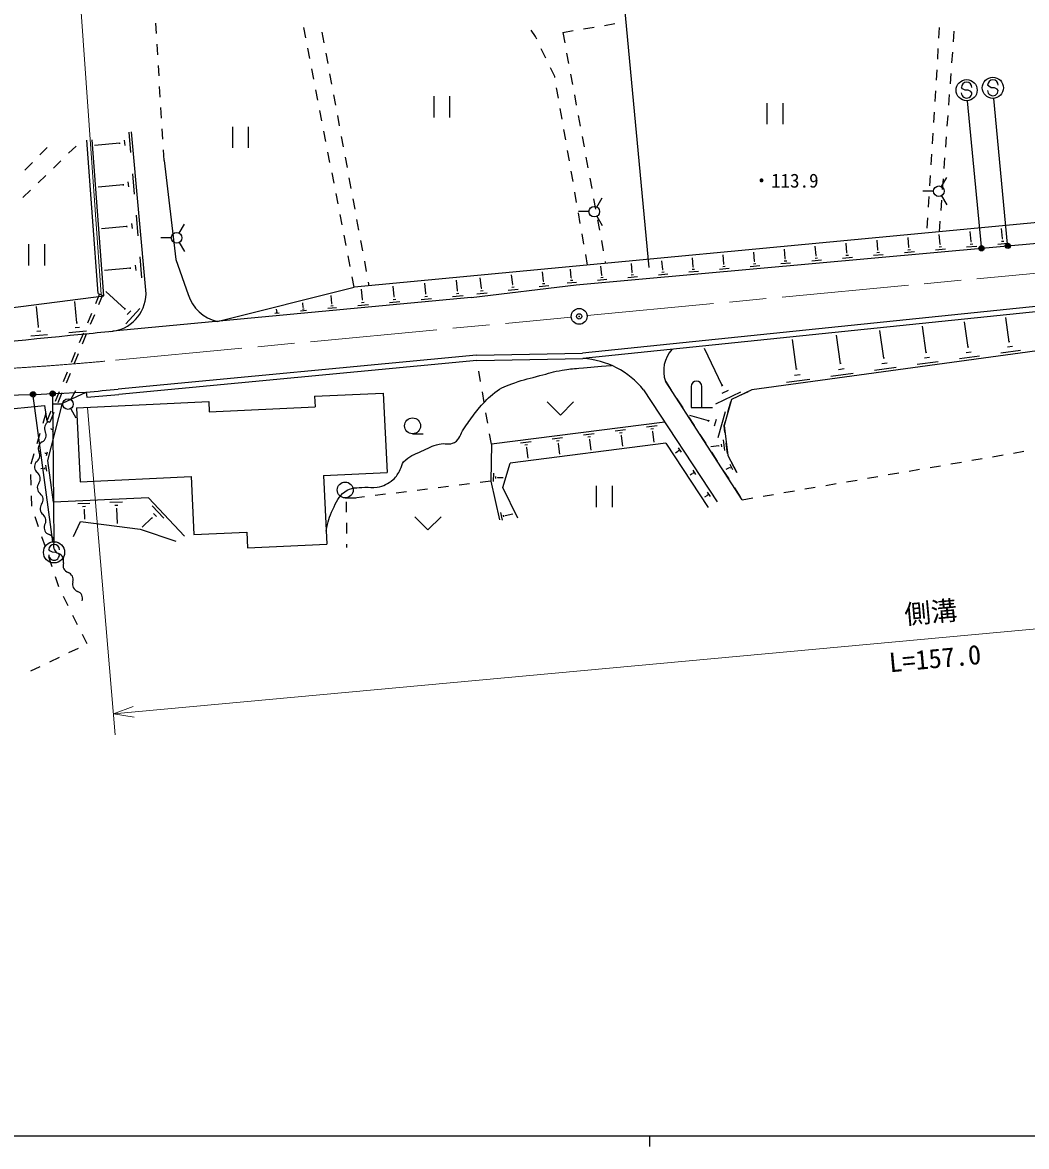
# Model space of a CAD drawing. Units: millimetres, scale not verified. Extents: x 40000 to 680000, y 20000 to 380000.
# Drawn here: x 108771 to 203620, y 204000 to 310191 of the extents above; entities that cross this region are included whole.
import ezdxf
from ezdxf.enums import TextEntityAlignment as Align

# ---------------------------------------------------------------- set-up
doc = ezdxf.new("R2010")
doc.units = ezdxf.units.MM
doc.header["$LTSCALE"] = 1000
doc.header["$PDMODE"] = 32
doc.header["$PDSIZE"] = 500
doc.linetypes.add('CHAIN', pattern=[18.5, 12, -1.5, 3.5, -1.5])
for name, color, linetype, lineweight in [('M-BGD', 7, 'Continuous', 25), ('M-BMK', 2, 'CHAIN', 13), ('M-BMK-SRVR', 3, 'Continuous', 25), ('M-STR-HTXT', 7, 'Continuous', 13), ('M-STR-STRC', 7, 'Continuous', 25), ('M-TTL-BAND', 7, 'Continuous', 25)]:
    doc.layers.add(name, color=color, linetype=linetype, lineweight=lineweight)
doc.styles.add('@ＭＳ ゴシック', font='')
doc.styles.add('ＭＳ ゴシック', font='')
doc.styles.get('@ＭＳ ゴシック').set_extended_font_data('@MS Gothic')
doc.styles.get('ＭＳ ゴシック').set_extended_font_data('MS Gothic')

msp = doc.modelspace()

# ---------------------------------------------------------------- linework, layer by layer
at = {"layer": 'M-BGD'}
for p, q in [((121427, 309137), (121367, 310135)), ((163753, 309918), (164739, 310085)), ((135529, 308748), (135338, 309730)), ((137058, 309264), (137241, 308281)), ((157224, 308874), (156814, 309460)), ((159809, 309254), (160795, 309420)), ((159809, 309254), (159991, 308271)), ((161781, 309586), (162767, 309752)), ((195382, 309717), (195320, 308719)), ((196717, 308371), (196790, 309368)), ((121548, 307141), (121488, 308139)), ((157348, 308617), (157224, 308874)), ((135911, 306785), (135720, 307767)), ((137423, 307298), (137605, 306315)), ((158216, 306816), (157782, 307717)), ((160174, 307288), (160356, 306304)), ((195258, 307721), (195197, 306723)), ((196571, 306376), (196644, 307374)), ((121669, 305144), (121609, 306142)), ((159046, 305094), (158650, 305915)), ((136293, 304822), (136102, 305803)), ((137788, 305331), (137970, 304348)), ((159062, 305007), (159046, 305094)), ((160539, 305321), (160721, 304338)), ((195135, 305725), (195073, 304727)), ((196426, 304381), (196499, 305379)), ((121790, 303148), (121730, 304146)), ((136675, 302859), (136484, 303840)), ((159405, 303037), (159233, 304022)), ((195011, 303729), (194950, 302730)), ((138152, 303365), (138334, 302382)), ((147618, 303218), (147618, 301218)), ((149118, 303218), (149118, 301218)), ((160904, 303355), (161086, 302372)), ((196280, 302387), (196353, 303384)), ((121911, 301152), (121851, 302150)), ((137056, 300895), (136866, 301877)), ((159748, 301066), (159576, 302051)), ((179095, 302579), (179095, 300579)), ((180595, 302579), (180595, 300579)), ((194888, 301732), (194826, 300734)), ((138517, 301398), (138699, 300415)), ((161269, 301388), (161451, 300405)), ((196134, 300392), (196207, 301389)), ((119006, 297897), (118835, 299824)), ((120443, 284543), (119084, 299846)), ((122032, 299155), (121972, 300153)), ((128604, 300342), (128604, 298342)), ((130104, 300342), (130104, 298342)), ((137438, 298932), (137247, 299914)), ((160091, 299096), (159920, 300081)), ((194764, 299736), (194703, 298738)), ((113126, 297830), (113842, 298520)), ((115931, 284595), (114841, 299080)), ((116448, 284381), (115339, 299117)), ((117957, 298775), (115578, 298563)), ((117962, 298715), (117952, 298835)), ((118460, 298577), (118417, 299058)), ((138881, 299432), (139064, 298449)), ((161634, 299422), (161817, 298439)), ((195988, 298397), (196061, 299395)), ((110413, 297674), (111116, 298384)), ((122153, 297159), (122093, 298157)), ((137820, 296969), (137629, 297951)), ((139246, 297465), (139428, 296482)), ((160435, 297126), (160263, 298111)), ((161999, 297456), (162182, 296472)), ((194641, 297740), (194579, 296742)), ((195842, 296403), (195915, 297400)), ((109005, 296253), (109709, 296964)), ((111686, 296442), (112406, 297136)), ((122153, 297159), (123273, 287803)), ((260390, 296564), (140112, 285190)), ((110246, 295054), (110966, 295748)), ((119355, 293972), (119184, 295898)), ((138202, 295006), (138011, 295987)), ((139610, 295499), (139793, 294516)), ((160778, 295155), (160606, 296140)), ((162364, 295489), (162547, 294506)), ((194518, 295744), (194456, 294746)), ((195589, 294681), (196089, 295547)), ((195696, 294408), (195769, 295405)), ((108806, 293666), (109526, 294360)), ((118306, 294849), (115927, 294638)), ((118311, 294789), (118300, 294910)), ((118809, 294651), (118766, 295133)), ((161121, 293185), (160950, 294170)), ((194839, 294248), (193839, 294248)), ((138584, 293043), (138393, 294024)), ((139975, 293532), (140157, 292549)), ((161077, 285415), (257189, 294068)), ((162729, 293523), (162912, 292540)), ((163036, 292753), (163536, 293619)), ((194394, 293748), (194332, 292750)), ((195550, 292413), (195623, 293411)), ((195589, 293815), (196089, 292949)), ((138966, 291079), (138775, 292061)), ((162286, 292320), (161286, 292320)), ((161465, 291215), (161293, 292200)), ((118647, 290862), (118636, 290984)), ((119151, 290722), (119108, 291210)), ((119705, 290033), (119531, 291986)), ((123582, 290281), (124082, 291147)), ((140340, 291566), (140522, 290583)), ((163036, 291887), (163536, 291021)), ((163094, 291556), (163277, 290573)), ((194271, 291751), (194209, 290753)), ((195405, 290419), (195478, 291416)), ((118641, 290923), (116223, 290708)), ((139348, 289116), (139157, 290098)), ((161808, 289244), (161636, 290229)), ((195453, 289238), (195369, 290164)), ((198396, 289507), (198312, 290443)), ((201347, 289776), (201262, 290722)), ((109350, 289237), (109350, 287237)), ((110850, 289237), (110850, 287237)), ((122832, 289848), (121832, 289848)), ((123582, 289415), (124082, 288549)), ((140704, 289599), (140887, 288616)), ((257683, 288846), (161689, 278943)), ((163459, 289590), (163642, 288607)), ((183743, 288171), (183663, 289057)), ((186660, 288437), (186580, 289333)), ((189585, 288703), (189503, 289610)), ((192515, 288971), (192433, 289887)), ((192486, 288968), (192545, 288973)), ((195355, 288991), (195592, 289012)), ((195423, 289236), (195482, 289241)), ((197962, 288987), (198917, 289072)), ((198299, 289257), (198537, 289279)), ((198367, 289504), (198426, 289509)), ((200910, 289252), (201871, 289338)), ((201248, 289525), (201489, 289546)), ((201317, 289773), (201377, 289778)), ((120057, 286067), (119881, 288047)), ((123273, 287803), (124432, 284485)), ((139730, 287153), (139539, 288135)), ((257741, 288350), (161719, 278444)), ((162151, 287274), (161980, 288259)), ((172138, 287113), (172062, 287960)), ((175030, 287376), (174953, 288233)), ((177928, 287641), (177850, 288507)), ((180832, 287905), (180753, 288782)), ((180803, 287903), (180861, 287908)), ((183649, 287930), (183879, 287951)), ((183714, 288168), (183772, 288173)), ((186238, 287931), (187166, 288015)), ((186565, 288194), (186797, 288215)), ((186631, 288434), (186689, 288439)), ((189159, 288194), (190094, 288278)), ((189489, 288459), (189722, 288480)), ((189555, 288701), (189614, 288706)), ((192087, 288458), (193028, 288542)), ((192419, 288725), (192654, 288746)), ((195021, 288722), (195969, 288807)), ((118979, 286969), (116520, 286751)), ((118984, 286908), (118973, 287031)), ((119496, 286766), (119452, 287261)), ((141069, 287633), (141251, 286650)), ((160618, 286069), (160543, 286897)), ((163496, 286328), (163422, 287156)), ((163824, 287624), (163859, 287436)), ((166375, 286587), (166300, 287415)), ((169253, 286850), (169178, 287687)), ((169226, 286847), (169281, 286852)), ((172046, 286879), (172270, 286899)), ((172110, 287110), (172166, 287115)), ((174619, 286885), (175521, 286966)), ((174937, 287141), (175163, 287161)), ((175001, 287374), (175058, 287379)), ((177514, 287146), (178423, 287227)), ((177834, 287403), (178062, 287424)), ((177899, 287638), (177956, 287643)), ((180416, 287407), (181331, 287489)), ((180738, 287666), (180967, 287687)), ((183324, 287669), (184245, 287752)), ((140112, 285190), (139921, 286171)), ((141433, 285666), (141497, 285321)), ((149858, 284856), (149764, 285851)), ((152129, 285094), (152013, 286064)), ((155078, 285429), (154969, 286344)), ((157991, 285759), (157888, 286620)), ((157963, 285756), (158020, 285763)), ((160216, 285588), (161099, 285668)), ((160527, 285839), (160748, 285858)), ((160590, 286067), (160645, 286072)), ((163095, 285847), (163977, 285927)), ((163406, 286098), (163626, 286118)), ((163469, 286326), (163524, 286331)), ((165973, 286106), (166856, 286186)), ((166284, 286357), (166505, 286377)), ((166347, 286585), (166403, 286590)), ((168849, 286365), (169738, 286445)), ((169162, 286618), (169385, 286638)), ((171731, 286625), (172626, 286705)), ((252213, 285669), (177664, 275477)), ((115931, 284595), (116448, 284381)), ((118464, 283115), (116642, 284780)), ((127169, 281957), (140112, 285190)), ((140898, 284008), (140804, 285004)), ((143885, 284291), (143790, 285286)), ((146871, 284573), (146777, 285569)), ((149757, 284595), (150006, 284619)), ((149827, 284853), (149889, 284859)), ((151145, 284224), (161077, 285415)), ((151695, 284542), (152681, 284660)), ((152035, 284833), (152282, 284862)), ((152098, 285090), (152160, 285098)), ((154661, 284897), (155610, 285011)), ((154988, 285177), (155225, 285206)), ((155049, 285425), (155108, 285432)), ((157590, 285248), (158502, 285358)), ((157904, 285517), (158132, 285545)), ((101868, 282494), (116448, 284381)), ((113910, 281806), (113727, 283834)), ((116051, 284546), (115668, 283622)), ((116328, 284431), (115945, 283507)), ((151145, 284224), (117296, 281023)), ((135290, 283277), (135249, 283720)), ((137991, 283632), (137919, 284387)), ((137966, 283630), (138016, 283635)), ((140447, 283464), (141443, 283558)), ((140797, 283748), (141046, 283771)), ((140867, 284006), (140929, 284011)), ((143434, 283746), (144429, 283840)), ((143784, 284030), (144033, 284054)), ((143853, 284288), (143916, 284294)), ((146421, 284029), (147416, 284123)), ((146770, 284313), (147019, 284336)), ((146840, 284570), (146902, 284576)), ((149407, 284311), (150403, 284405)), ((110278, 281443), (110104, 283365)), ((115286, 282698), (114903, 281774)), ((115563, 282583), (115180, 281659)), ((118422, 283069), (118506, 283161)), ((118527, 281711), (119868, 283178)), ((118663, 282596), (118999, 282963)), ((132600, 282722), (133013, 282761)), ((132745, 282840), (132849, 282849)), ((132787, 282948), (132773, 283102)), ((132774, 282947), (132800, 282949)), ((135020, 282950), (135617, 283007)), ((135230, 283121), (135379, 283135)), ((135272, 283275), (135309, 283279)), ((137631, 283197), (138426, 283272)), ((137910, 283424), (138109, 283443)), ((110228, 281438), (110328, 281447)), ((113740, 281372), (114155, 281409)), ((113858, 281801), (113962, 281811)), ((194151, 278993), (193808, 281503)), ((198102, 279500), (197772, 281912)), ((201989, 279999), (201672, 282314)), ((109554, 280574), (111147, 280718)), ((110115, 281027), (110513, 281063)), ((113154, 280900), (114816, 281050)), ((114521, 280850), (114138, 279926)), ((114798, 280735), (114415, 279811)), ((186050, 277953), (185679, 280664)), ((190134, 278477), (189777, 281087)), ((174868, 275880), (173211, 279392)), ((181897, 277420), (181513, 280235)), ((198162, 279508), (198042, 279492)), ((202284, 279567), (201820, 279504)), ((202047, 280007), (201931, 279991)), ((113756, 279002), (113373, 278078)), ((114033, 278887), (113650, 277963)), ((151663, 278749), (117814, 275548)), ((151691, 278249), (117861, 275050)), ((151663, 278749), (161689, 278943)), ((151691, 278249), (161719, 278444)), ((151711, 278239), (151710, 278249)), ((190198, 278486), (190070, 278469)), ((194466, 278531), (193971, 278464)), ((194213, 279001), (194089, 278985)), ((199192, 278673), (197275, 278411)), ((198407, 279054), (197928, 278988)), ((203042, 279199), (201189, 278946)), ((152049, 276268), (151880, 277254)), ((181966, 277429), (181829, 277411)), ((186386, 277461), (185858, 277388)), ((186116, 277962), (185984, 277944)), ((191298, 277593), (189250, 277314)), ((190460, 278000), (189948, 277930)), ((195277, 278138), (193296, 277867)), ((112991, 277154), (112608, 276230)), ((113268, 277039), (112885, 276115)), ((176768, 265102), (169506, 276299)), ((169506, 276299), (170050, 275460)), ((183138, 276478), (180955, 276179)), ((182245, 276912), (181699, 276837)), ((187251, 277040), (185137, 276751)), ((112226, 275306), (111843, 274382)), ((112503, 275191), (112120, 274267)), ((112567, 274219), (114798, 275278)), ((113324, 274572), (113824, 275438)), ((114798, 275278), (114840, 274779)), ((136357, 274873), (142850, 275183)), ((142850, 275183), (143208, 267692)), ((152387, 274297), (152218, 275282)), ((167443, 275482), (174382, 264918)), ((171943, 275810), (171943, 273810)), ((172943, 273810), (172943, 275810)), ((176608, 275256), (174243, 274140)), ((174942, 275915), (174794, 275846)), ((175442, 275429), (174851, 275150)), ((177664, 275477), (175766, 274582)), ((176451, 274905), (177355, 275331)), ((106203, 273543), (110863, 274002)), ((111624, 261125), (109792, 274910)), ((110863, 274002), (111078, 272534)), ((111173, 268798), (112567, 274219)), ((112574, 274139), (111574, 274139)), ((111621, 274983), (111747, 261134)), ((113883, 273799), (126369, 274396)), ((126369, 274396), (126417, 273397)), ((136357, 274873), (136405, 273874)), ((158340, 274343), (159590, 273093)), ((160840, 274343), (159590, 273093)), ((170594, 274621), (171138, 273782)), ((175766, 274582), (175051, 272113)), ((175420, 273388), (175698, 274348)), ((110971, 273268), (110687, 272309)), ((111461, 273458), (111078, 272534)), ((111738, 273343), (111355, 272419)), ((113324, 273706), (113824, 272840)), ((113883, 273799), (114217, 266807)), ((126417, 273397), (136405, 273874)), ((152725, 272326), (152556, 273311)), ((171682, 272943), (172226, 272104)), ((173584, 272545), (171800, 273062)), ((171943, 273810), (173943, 273810)), ((175168, 273417), (174456, 270961)), ((111078, 272534), (111355, 272419)), ((111626, 271565), (111716, 271913)), ((169445, 272434), (153063, 270354)), ((168726, 272090), (167734, 271964)), ((173607, 272622), (173562, 272468)), ((174287, 272674), (174109, 272060)), ((175051, 272113), (175142, 272427)), ((175051, 272113), (175408, 269287)), ((175135, 271446), (175051, 272113)), ((110403, 271351), (110119, 270392)), ((111497, 271784), (111458, 271794)), ((111494, 271773), (111500, 271795)), ((111573, 271718), (111595, 271805)), ((145623, 271339), (146623, 271339)), ((153063, 270354), (152894, 271340)), ((159797, 270957), (158805, 270831)), ((162774, 271335), (161781, 271209)), ((162433, 271040), (162185, 271008)), ((165750, 271713), (164758, 271587)), ((165409, 271417), (165161, 271386)), ((165348, 271157), (165286, 271150)), ((165317, 271154), (165443, 270161)), ((168385, 271795), (168137, 271764)), ((168324, 271535), (168262, 271527)), ((168293, 271531), (168419, 270539)), ((172771, 271265), (173315, 270426)), ((153063, 270354), (153000, 266856)), ((169563, 270432), (154832, 268563)), ((156821, 270579), (155829, 270453)), ((156481, 270284), (156233, 270253)), ((156419, 270024), (156357, 270016)), ((156388, 270020), (156514, 269028)), ((159457, 270662), (159209, 270630)), ((159395, 270402), (159333, 270394)), ((159364, 270398), (159490, 269406)), ((162371, 270780), (162309, 270772)), ((162340, 270776), (162466, 269784)), ((169563, 270432), (173546, 264369)), ((170811, 269672), (170742, 269776)), ((171018, 269583), (170744, 270001)), ((174539, 270200), (173791, 270105)), ((174535, 270230), (174543, 270169)), ((174770, 270354), (174802, 270107)), ((174970, 270756), (175096, 269768)), ((175386, 269462), (175261, 270454)), ((109836, 269433), (109552, 268474)), ((110916, 269502), (110892, 269508)), ((110913, 269492), (110919, 269513)), ((110989, 269438), (111011, 269523)), ((111041, 269290), (111128, 269627)), ((111713, 264886), (111173, 268798)), ((170672, 269655), (170463, 269518)), ((170681, 269642), (170664, 269668)), ((173859, 269587), (174403, 268748)), ((175408, 269287), (176267, 267678)), ((198450, 268830), (199435, 269000)), ((200421, 269169), (201406, 269339)), ((202392, 269508), (203377, 269678)), ((110738, 268041), (110503, 268008)), ((110741, 268023), (110736, 268058)), ((110889, 267990), (110869, 268130)), ((111058, 267798), (110981, 268361)), ((137215, 267406), (143208, 267692)), ((154136, 266259), (154832, 268563)), ((172184, 267582), (172115, 267687)), ((172391, 267494), (172117, 267912)), ((174947, 267909), (175491, 267070)), ((175477, 268089), (175211, 267958)), ((175469, 268104), (175485, 268073)), ((175570, 268212), (175631, 268088)), ((175602, 268459), (175847, 267964)), ((176267, 267678), (175796, 268560)), ((190565, 267475), (191551, 267644)), ((192536, 267813), (193522, 267983)), ((194507, 268152), (195493, 268322)), ((196478, 268491), (197464, 268661)), ((109543, 267479), (109571, 266479)), ((114217, 266807), (124705, 267308)), ((124705, 267308), (124968, 261814)), ((137215, 267406), (137525, 260913)), ((151015, 266608), (150023, 266484)), ((153000, 266856), (152007, 266732)), ((153000, 266856), (153824, 263219)), ((153263, 267601), (153249, 266840)), ((153448, 267312), (153445, 267122)), ((153637, 267237), (153636, 267190)), ((153637, 267214), (154170, 267204)), ((172045, 267566), (171836, 267428)), ((172053, 267553), (172036, 267579)), ((184652, 266458), (185638, 266627)), ((186623, 266797), (187609, 266966)), ((188594, 267136), (189580, 267305)), ((109599, 265480), (109627, 264491)), ((143077, 265615), (142085, 265491)), ((145061, 265863), (144069, 265739)), ((147046, 266111), (146054, 265987)), ((149031, 266360), (148038, 266236)), ((155557, 263361), (154136, 266259)), ((162980, 266402), (162980, 264402)), ((164480, 266402), (164480, 264402)), ((173426, 265463), (173409, 265489)), ((173556, 265493), (173488, 265597)), ((173764, 265405), (173489, 265822)), ((176035, 266231), (176580, 265392)), ((178739, 265441), (179724, 265610)), ((180710, 265780), (181695, 265949)), ((182681, 266119), (183667, 266288)), ((109627, 264491), (109630, 264481)), ((120661, 265273), (111713, 264886)), ((114014, 264735), (115147, 264784)), ((114451, 264471), (114734, 264483)), ((117013, 264865), (118224, 264917)), ((117480, 264582), (117783, 264595)), ((124078, 261663), (120661, 265273)), ((121024, 264525), (122138, 263349)), ((139260, 265276), (140260, 265276)), ((139343, 264913), (139354, 263914)), ((141092, 265367), (140100, 265243)), ((173418, 265476), (173209, 265339)), ((176768, 265102), (177753, 265271)), ((109948, 263532), (110265, 262584)), ((114569, 264192), (114640, 264195)), ((114605, 264194), (114645, 263257)), ((117607, 264284), (117682, 264287)), ((117645, 264286), (117706, 262865)), ((120993, 263380), (120072, 262508)), ((120958, 263417), (121028, 263343)), ((121148, 263805), (121426, 263511)), ((145828, 263495), (147078, 262245)), ((148328, 263495), (147078, 262245)), ((153927, 263895), (154094, 263158)), ((154174, 263660), (154216, 263476)), ((154374, 263633), (154384, 263587)), ((154379, 263610), (155086, 263770)), ((113585, 261615), (114259, 263059)), ((114259, 263059), (119891, 262337)), ((119891, 262337), (123260, 261181)), ((139366, 262914), (139377, 261914)), ((110583, 261636), (110901, 260688)), ((124968, 261814), (129962, 262053)), ((129962, 262053), (130034, 260555)), ((111361, 260274), (111261, 260392)), ((111606, 260135), (111361, 260274)), ((130034, 260555), (137525, 260913)), ((139389, 260914), (139392, 260601)), ((111218, 259740), (111536, 258791)), ((111906, 260132), (111606, 260135)), ((112151, 260021), (111906, 260132)), ((112257, 259884), (112151, 260021)), ((111853, 257843), (112171, 256895)), ((112608, 255996), (113055, 255102)), ((113503, 254207), (113950, 253313)), ((114397, 252419), (114844, 251524)), ((114027, 251062), (113126, 250628)), ((112225, 250194), (111324, 249761)), ((110423, 249327), (109522, 248894))]:
    msp.add_line(p, q, dxfattribs=at)
for centre, radius in [((195339, 294248), 500), ((162786, 292320), 500), ((123332, 289848), 500), ((109772, 275059), 150), ((109772, 275059), 120), ((109772, 275059), 90), ((109772, 275059), 60), ((109772, 275059), 30), ((111619, 275133), 150), ((111619, 275133), 120), ((111619, 275133), 90), ((111619, 275133), 60), ((111619, 275133), 30), ((113074, 274139), 500), ((145623, 272089), 750), ((139260, 266026), 750), ((111756, 260134), 1000)]:
    msp.add_circle(centre, radius, dxfattribs=at)
for centre, radius, start, end in [((116814, 284623), 3630, 274.34549, 358.7359), ((128006, 285609), 3747, 197.45748, 257.08765), ((60762, 778742), 500857, 274.20458, 276.14025), ((89310, 576953), 297250, 274.82944, 275.4024), ((172430, 277281), 3085, 138.90194, 198.57004), ((161221, 270478), 7984, 38.8071, 86.30324), ((172443, 275810), 500, 0, 180), ((90358, 778861), 504176, 270.83592, 272.77856), ((89310, 576953), 302750, 274.82944, 275.4024), ((89310, 576953), 303250, 274.82944, 275.4024), ((111572, 271845), 725, 119.35071, 206.55634), ((110275, 271197), 725, 299.35071, 26.55634), ((110986, 269933), 725, 119.35071, 206.55634), ((109689, 269284), 725, 299.35071, 26.55634), ((110631, 268227), 725, 144.06277, 231.26841), ((109724, 267096), 725, 324.06277, 51.26841), ((110898, 266245), 725, 144.06277, 231.26841), ((109991, 265114), 725, 324.06277, 51.26841), ((111165, 264263), 725, 144.06277, 231.26841), ((110258, 263132), 725, 324.06277, 51.26841), ((111538, 262493), 725, 162.92693, 250.13257), ((111045, 261130), 725, 342.92693, 70.13257), ((111761, 260388), 500, 359.55488, 179.55488), ((112431, 260704), 725, 162.92693, 250.13257), ((111757, 259888), 500, 179.55488, 359.55488), ((111938, 259340), 725, 342.92693, 70.13257), ((113324, 258914), 725, 162.92693, 250.13257), ((112832, 257551), 725, 342.92693, 70.13257), ((114218, 257125), 725, 162.92693, 250.13257), ((113725, 255761), 725, 342.92693, 70.13257)]:
    msp.add_arc(centre, radius, start, end, dxfattribs=at)
msp.add_open_spline([(137467, 262141), (137649, 263075), (137715, 263439), (138081, 264191), (138429, 264904), (138602, 265383), (139232, 265865), (139831, 266323), (140366, 266209), (141116, 266283), (141563, 266328), (141824, 266208), (142267, 266283), (142916, 266394), (143280, 266593), (143784, 267016), (144132, 267307), (144237, 267565), (144464, 267958), (144621, 268227), (144563, 268465), (144778, 268690), (145304, 269240), (145768, 269353), (146453, 269684), (147088, 269991), (147442, 270192), (148127, 270364), (148685, 270505), (149095, 270231), (149592, 270521), (150113, 270826), (150109, 271308), (150455, 271803), (150837, 272350), (151045, 272660), (151449, 273190), (151639, 273438), (151735, 273587), (151946, 273818), (152479, 274398), (152761, 274749), (153385, 275230), (154033, 275730), (154504, 275855), (155269, 276146), (156173, 276489), (156715, 276577), (157649, 276826), (158473, 277046), (158928, 277204), (159768, 277349), (160376, 277454), (160724, 277466), (161338, 277532), (162542, 277662), (162936, 277681), (164428, 277790)], degree=3, knots=[0, 0, 0, 0, 1, 1, 1, 2, 2, 2, 3, 3, 3, 4, 4, 4, 5, 5, 5, 6, 6, 6, 7, 7, 7, 8, 8, 8, 9, 9, 9, 10, 10, 10, 11, 11, 11, 12, 12, 12, 13, 13, 13, 14, 14, 14, 15, 15, 15, 16, 16, 16, 17, 17, 17, 18, 18, 18, 19, 19, 19, 19], dxfattribs=at)
for p in [(109772, 275059), (111619, 275133)]:
    msp.add_point(p, dxfattribs=at)
at = {"layer": 'M-BMK'}
for p, q in [((162106, 282499), (257431, 291513)), ((117555, 278285), (160613, 282357))]:
    msp.add_line(p, q, dxfattribs=at)
msp.add_arc((89310, 576953), 300000, 272.91949, 275.4024, dxfattribs=at)
at = {"layer": 'M-BMK-SRVR'}
msp.add_circle((161359, 282428), 750, dxfattribs=at)
msp.add_point((161359, 282428), dxfattribs=at)
at = {"layer": 'M-STR-HTXT'}
for p, q in [((113732, 319458), (116189, 284488)), ((114924, 273783), (117534, 242892)), ((272239, 259154), (117366, 244885)), ((119242, 245578), (117366, 244885)), ((117366, 244885), (119337, 244547))]:
    msp.add_line(p, q, dxfattribs=at)
at = {"layer": 'M-STR-STRC'}
for p, q in [((165036, 317900), (167954, 287038)), ((197565, 303936), (197465, 304054)), ((197810, 303797), (197565, 303936)), ((198111, 303795), (197810, 303797)), ((198356, 303683), (198111, 303795)), ((200045, 304160), (199946, 304278)), ((200290, 304020), (200045, 304160)), ((200591, 304018), (200290, 304020)), ((200836, 303906), (200591, 304018)), ((200942, 303770), (200836, 303906)), ((199358, 289012), (198054, 302800)), ((198462, 303547), (198356, 303683)), ((201838, 289235), (200534, 303024))]:
    msp.add_line(p, q, dxfattribs=at)
for centre, radius in [((197960, 303796), 1000), ((200440, 304019), 1000), ((199372, 288862), 150), ((199372, 288862), 120), ((199372, 288862), 90), ((199372, 288862), 60), ((199372, 288862), 30), ((201853, 289086), 150), ((201853, 289086), 120), ((201853, 289086), 90), ((201853, 289086), 60), ((201853, 289086), 30)]:
    msp.add_circle(centre, radius, dxfattribs=at)
for centre, start, end in [((200446, 304274), 359.55488, 179.55488), ((197965, 304051), 359.55488, 179.55488), ((200442, 303774), 179.55488, 359.55488), ((197962, 303551), 179.55488, 359.55488)]:
    msp.add_arc(centre, 500, start, end, dxfattribs=at)
for p in [(199372, 288862), (201853, 289086)]:
    msp.add_point(p, dxfattribs=at)
at = {"layer": 'M-TTL-BAND'}
for p, q in [((40000, 205000), (579000, 205000)), ((168000, 205000), (168000, 204000))]:
    msp.add_line(p, q, dxfattribs=at)

# ---------------------------------------------------------------- texts
at = {"layer": 'M-BGD', "style": 'ＭＳ ゴシック'}
msp.add_text('・113.9', height=1320, dxfattribs=at).set_placement((177686, 295250), align=Align.MIDDLE_LEFT)
at = {"layer": 'M-STR-HTXT', "style": 'ＭＳ ゴシック'}
msp.add_text('側溝', height=1833, rotation=5.264, dxfattribs=at).set_placement((194711, 253015), align=Align.BOTTOM_CENTER)
at = {"layer": 'M-STR-HTXT', "style": '@ＭＳ ゴシック'}
msp.add_text('L=157.0', height=1833, rotation=5.264, dxfattribs=at).set_placement((194894, 251024), align=Align.TOP_CENTER)

doc.saveas('drawing.dxf')
